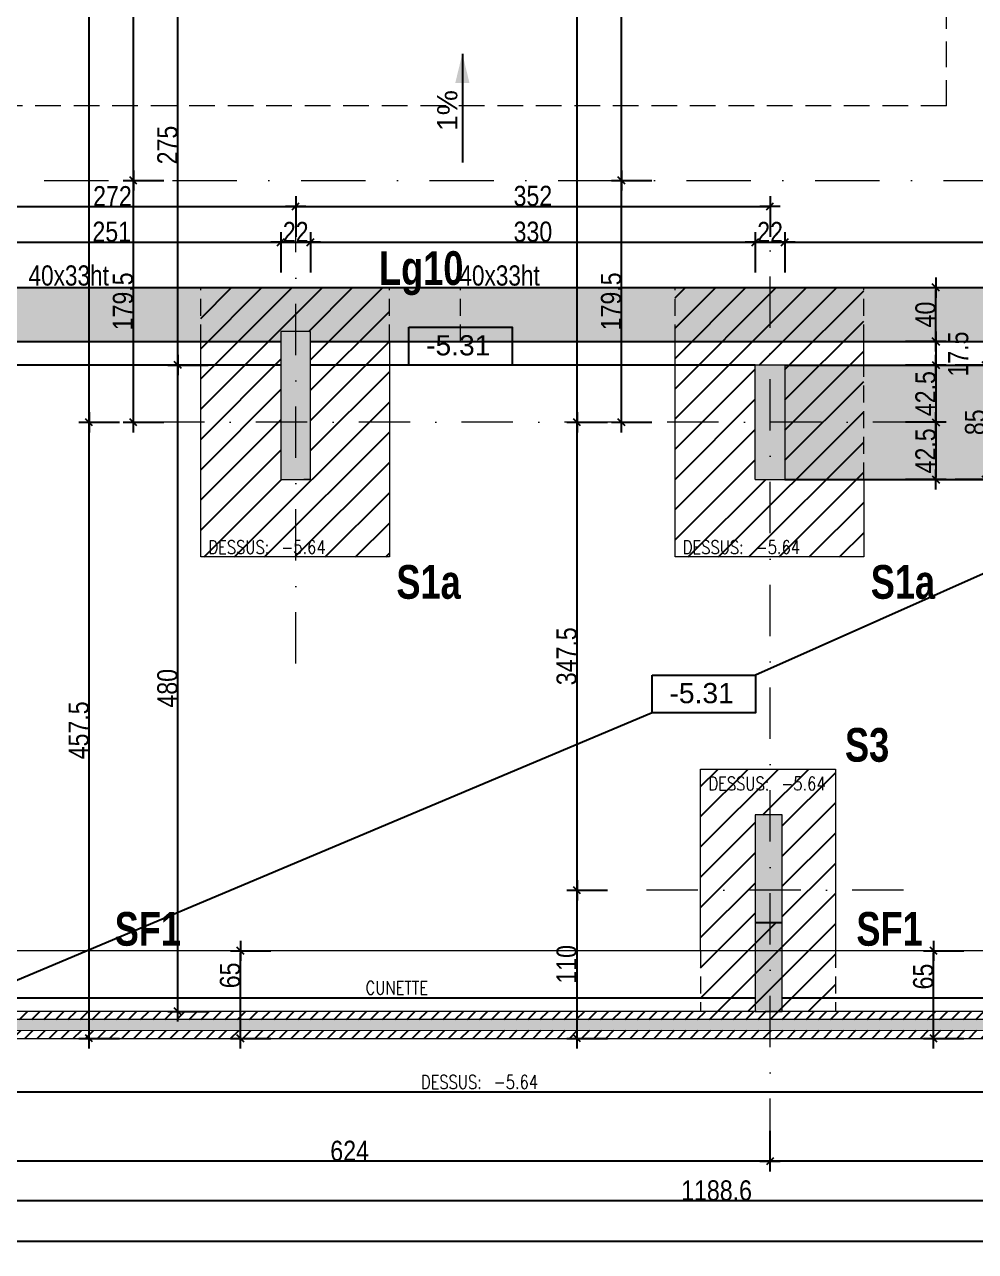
# Model space of a CAD drawing. Header units: centimetres. Extents: x -4990 to 114398, y -61489 to -12305.
# Drawn here: x 57296 to 58002, y -20945 to -20034 of the extents above; entities that cross this region are included whole.
import ezdxf
from ezdxf.enums import TextEntityAlignment as Align

# ---------------------------------------------------------------- set-up
doc = ezdxf.new("R2010")
doc.units = ezdxf.units.CM
doc.header["$LTSCALE"] = 0.5
for name, pattern in [('CACHEX2', [19.05, 12.7, -6.35]), ('TIRETPT2', [12.7, 6.35, -3.175, 0, -3.175]), ('TIRETPTX2', [50.8, 25.4, -12.7, 0, -12.7])]:
    doc.linetypes.add(name, pattern=pattern)
doc.layers.get('DEFPOINTS').update_dxf_attribs({"linetype": 'CONTINUOUS'})
for name, color, linetype in [('01_cote_gen', 4, 'CONTINUOUS'), ('01_linteaux', 2, 'CONTINUOUS'), ('01_poch_BN', 9, 'CONTINUOUS'), ('01_poch_murs', 253, 'CONTINUOUS'), ('01_poch_poteaux', 250, 'CONTINUOUS'), ('01_poch_Semelles', 253, 'CONTINUOUS'), ('01_texte', 230, 'CONTINUOUS'), ('1  Hachures_coupées', 7, 'CONTINUOUS'), ('1 Cloisons int', 7, 'CONTINUOUS'), ('1 Poutres', 7, 'CONTINUOUS'), ('AA_COTES', 2, 'CONTINUOUS')]:
    doc.layers.add(name, color=color, linetype=linetype)
for name, color, linetype, lineweight in [('01_murs_coup', 5, 'CONTINUOUS', 60), ('01_sem', 42, 'CONTINUOUS', 15), ('01_tram_axes', 2, 'TIRETPTX2', 9)]:
    doc.layers.add(name, color=color, linetype=linetype, lineweight=lineweight)
doc.styles.add('ARIAL', font='arial.ttf')
doc.styles.add('impact', font='impact.ttf')
doc.styles.add('MATTE_TXT', font='arial.ttf')
doc.styles.add('SIMPLEX1', font='SIMPLEX.shx', dxfattribs={"width": 0.8, "height": 10})
doc.styles.add('STYLE2', font='ARIALN.TTF')
doc.dimstyles.new('JB50', dxfattribs={"dimscale": 0.1, "dimtxt": 150, "dimasz": 15, "dimexe": 0.1, "dimexo": 0.1, "dimgap": 0.09, "dimtad": 1, "dimdec": 1, "dimdsep": 46, "dimtxsty": 'STYLE2', "dimblk1": 'BOND_G', "dimblk2": 'BOND_D', "dimsah": 1, "dimcen": 1.5, "dimdle": 0.01, "dimse1": 1, "dimse2": 1, "dimclrd": 4, "dimclre": 2, "dimclrt": 6, "dimazin": 2, "dimtfac": 2.333333, "dimtdec": 1, "dimtix": 1, "dimtmove": 2, "dimatfit": 3, "dimldrblk": 'BOND_G', "dimfxl": 1, "dimtolj": 1, "dimtzin": 0, "dimarcsym": 0})

# ---------------------------------------------------------------- blocks, each defined once
blk = doc.blocks.new('BOND_G')
at = {"layer": 'AA_COTES', "color": 0}
for p, q in [((0, -5), (0, 15)), ((5, 0), (-5, 0)), ((1.77, 1.77), (-1.77, -1.77))]:
    blk.add_line(p, q, dxfattribs=at)
blk = doc.blocks.new('BOND_D')
at = {"layer": 'AA_COTES', "color": 0}
for p, q in [((5, 0), (-5, 0)), ((-1.77, -1.77), (1.77, 1.77)), ((0, 5), (0, -15))]:
    blk.add_line(p, q, dxfattribs=at)
blk = doc.blocks.new('*D872')
at = {"layer": '01_cote_gen', "color": 4, "lineweight": -2, "transparency": 16777216}
blk.add_line((58402.59, -20877.97), (57851.03, -20877.97), dxfattribs=at)
at = {"layer": 'DEFPOINTS', "color": 0, "transparency": 16777216}
for p in [(58404.09, -20786.72), (57849.53, -20794.05), (57849.53, -20877.97)]:
    blk.add_point(p, dxfattribs=at)
at = {"layer": '01_cote_gen', "color": 4, "lineweight": -2, "transparency": 16777216, "xscale": 1.5, "yscale": 1.5, "zscale": 1.5, "rotation": 180}
blk.add_blockref('BOND_D', (57849.53, -20877.97), dxfattribs=at)
at = {"layer": '01_cote_gen', "color": 4, "lineweight": -2, "transparency": 16777216, "xscale": 1.5, "yscale": 1.5, "zscale": 1.5}
blk.add_blockref('BOND_G', (58404.09, -20877.97), dxfattribs=at)
at = {"layer": '01_cote_gen', "color": 6, "transparency": 16777216, "insert": (58126.81, -20870.3), "char_height": 15, "attachment_point": 5, "style": 'STYLE2'}
blk.add_mtext('\\A1;554.6', dxfattribs=at)
blk = doc.blocks.new('*D873')
at = {"layer": '01_cote_gen', "color": 4, "lineweight": -2, "transparency": 16777216}
blk.add_line((57848.03, -20877.97), (57227.03, -20877.97), dxfattribs=at)
at = {"layer": 'DEFPOINTS', "color": 0, "transparency": 16777216}
for p in [(57849.53, -20794.05), (57225.53, -20843.85), (57225.53, -20877.97)]:
    blk.add_point(p, dxfattribs=at)
at = {"layer": '01_cote_gen', "color": 4, "lineweight": -2, "transparency": 16777216, "xscale": 1.5, "yscale": 1.5, "zscale": 1.5, "rotation": 180}
blk.add_blockref('BOND_D', (57225.53, -20877.97), dxfattribs=at)
at = {"layer": '01_cote_gen', "color": 4, "lineweight": -2, "transparency": 16777216, "xscale": 1.5, "yscale": 1.5, "zscale": 1.5}
blk.add_blockref('BOND_G', (57849.53, -20877.97), dxfattribs=at)
at = {"layer": '01_cote_gen', "color": 6, "transparency": 16777216, "insert": (57537.53, -20870.3), "char_height": 15, "attachment_point": 5, "style": 'STYLE2'}
blk.add_mtext('\\A1;624', dxfattribs=at)
blk = doc.blocks.new('*D881')
at = {"layer": '01_cote_gen', "color": 4, "lineweight": -2, "transparency": 16777216}
blk.add_line((58402.59, -20907.39), (57217.03, -20907.39), dxfattribs=at)
at = {"layer": 'DEFPOINTS', "color": 0, "transparency": 16777216}
for p in [(58404.09, -20855.47), (57215.53, -20907.35), (57215.53, -20907.39)]:
    blk.add_point(p, dxfattribs=at)
at = {"layer": '01_cote_gen', "color": 4, "lineweight": -2, "transparency": 16777216, "xscale": 1.5, "yscale": 1.5, "zscale": 1.5, "rotation": 180}
blk.add_blockref('BOND_D', (57215.53, -20907.39), dxfattribs=at)
at = {"layer": '01_cote_gen', "color": 4, "lineweight": -2, "transparency": 16777216, "xscale": 1.5, "yscale": 1.5, "zscale": 1.5}
blk.add_blockref('BOND_G', (58404.09, -20907.39), dxfattribs=at)
at = {"layer": '01_cote_gen', "color": 6, "transparency": 16777216, "insert": (57809.81, -20899.72), "char_height": 15, "attachment_point": 5, "style": 'STYLE2'}
blk.add_mtext('\\A1;1188.6', dxfattribs=at)
blk = doc.blocks.new('*D883')
at = {"layer": '01_cote_gen', "color": 4, "lineweight": -2, "transparency": 16777216}
blk.add_line((58402.59, -20937.41), (55858.16, -20937.41), dxfattribs=at)
at = {"layer": 'DEFPOINTS', "color": 0, "transparency": 16777216}
for p in [(55856.66, -20855.47), (58404.09, -20855.47), (55856.66, -20937.41)]:
    blk.add_point(p, dxfattribs=at)
at = {"layer": '01_cote_gen', "color": 4, "lineweight": -2, "transparency": 16777216, "xscale": 1.5, "yscale": 1.5, "zscale": 1.5, "rotation": 180}
blk.add_blockref('BOND_D', (55856.66, -20937.41), dxfattribs=at)
at = {"layer": '01_cote_gen', "color": 4, "lineweight": -2, "transparency": 16777216, "xscale": 1.5, "yscale": 1.5, "zscale": 1.5}
blk.add_blockref('BOND_G', (58404.09, -20937.41), dxfattribs=at)
at = {"layer": '01_cote_gen', "color": 6, "transparency": 16777216, "insert": (57130.38, -20929.75), "char_height": 15, "attachment_point": 5, "style": 'STYLE2'}
blk.add_mtext('\\A1;2547.4', dxfattribs=at)
blk = doc.blocks.new('*D888')
at = {"layer": '01_cote_gen', "color": 4, "lineweight": -2, "transparency": 16777216}
blk.add_line((57227.03, -20168.94), (57496.03, -20168.94), dxfattribs=at)
at = {"layer": 'DEFPOINTS', "color": 0, "transparency": 16777216}
for p in [(57497.53, -20168.94), (57497.53, -20180.01), (57225.53, -20218.83)]:
    blk.add_point(p, dxfattribs=at)
at = {"layer": '01_cote_gen', "color": 4, "lineweight": -2, "transparency": 16777216, "xscale": 1.5, "yscale": 1.5, "zscale": 1.5, "rotation": 180}
blk.add_blockref('BOND_G', (57225.53, -20168.94), dxfattribs=at)
at = {"layer": '01_cote_gen', "color": 4, "lineweight": -2, "transparency": 16777216, "xscale": 1.5, "yscale": 1.5, "zscale": 1.5}
blk.add_blockref('BOND_D', (57497.53, -20168.94), dxfattribs=at)
at = {"layer": '01_cote_gen', "color": 6, "transparency": 16777216, "insert": (57361.53, -20161.4), "char_height": 15, "attachment_point": 5, "style": 'STYLE2'}
blk.add_mtext('\\A1;272', dxfattribs=at)
blk = doc.blocks.new('*D889')
at = {"layer": '01_cote_gen', "color": 4, "lineweight": -2, "transparency": 16777216}
blk.add_line((57499.03, -20168.94), (57848.03, -20168.94), dxfattribs=at)
at = {"layer": 'DEFPOINTS', "color": 0, "transparency": 16777216}
for p in [(57849.53, -20168.94), (57497.53, -20180.01), (57849.53, -20180.01)]:
    blk.add_point(p, dxfattribs=at)
at = {"layer": '01_cote_gen', "color": 4, "lineweight": -2, "transparency": 16777216, "xscale": 1.5, "yscale": 1.5, "zscale": 1.5, "rotation": 180}
blk.add_blockref('BOND_G', (57497.53, -20168.94), dxfattribs=at)
at = {"layer": '01_cote_gen', "color": 4, "lineweight": -2, "transparency": 16777216, "xscale": 1.5, "yscale": 1.5, "zscale": 1.5}
blk.add_blockref('BOND_D', (57849.53, -20168.94), dxfattribs=at)
at = {"layer": '01_cote_gen', "color": 6, "transparency": 16777216, "insert": (57673.53, -20161.27), "char_height": 15, "attachment_point": 5, "style": 'STYLE2'}
blk.add_mtext('\\A1;352', dxfattribs=at)
blk = doc.blocks.new('*D955')
at = {"layer": '01_cote_gen', "color": 4, "lineweight": -2, "transparency": 16777216}
blk.add_line((57344.2, -20785.23), (57344.2, -20330.73), dxfattribs=at)
at = {"layer": 'DEFPOINTS', "color": 0, "transparency": 16777216}
for p in [(57344.2, -20329.23), (57370.68, -20329.23), (57370.68, -20786.73)]:
    blk.add_point(p, dxfattribs=at)
at = {"layer": '01_cote_gen', "color": 4, "lineweight": -2, "transparency": 16777216, "xscale": 1.5, "yscale": 1.5, "zscale": 1.5}
for name, p, rotation in [('BOND_D', (57344.2, -20329.23), 90), ('BOND_G', (57344.2, -20786.73), 270)]:
    blk.add_blockref(name, p, dxfattribs=dict(at, rotation=rotation))
at = {"layer": '01_cote_gen', "color": 6, "transparency": 16777216, "insert": (57336.57, -20557.98), "char_height": 15, "attachment_point": 5, "rotation": 90, "style": 'STYLE2'}
blk.add_mtext('\\A1;457.5', dxfattribs=at)
blk = doc.blocks.new('*D956')
at = {"layer": '01_cote_gen', "color": 4, "lineweight": -2, "transparency": 16777216}
blk.add_line((57344.2, -20327.73), (57344.2, -19695.73), dxfattribs=at)
at = {"layer": 'DEFPOINTS', "color": 0, "transparency": 16777216}
for p in [(57344.2, -19694.23), (57421.36, -19694.23), (57366.7, -20329.23)]:
    blk.add_point(p, dxfattribs=at)
at = {"layer": '01_cote_gen', "color": 4, "lineweight": -2, "transparency": 16777216, "xscale": 1.5, "yscale": 1.5, "zscale": 1.5}
for name, p, rotation in [('BOND_D', (57344.2, -19694.23), 90), ('BOND_G', (57344.2, -20329.23), 270)]:
    blk.add_blockref(name, p, dxfattribs=dict(at, rotation=rotation))
at = {"layer": '01_cote_gen', "color": 6, "transparency": 16777216, "insert": (57336.54, -20011.73), "char_height": 15, "attachment_point": 5, "rotation": 90, "style": 'STYLE2'}
blk.add_mtext('\\A1;635', dxfattribs=at)
blk = doc.blocks.new('*D957')
at = {"layer": '01_cote_gen', "color": 4, "lineweight": -2, "transparency": 16777216}
blk.add_line((57377.08, -20327.73), (57377.08, -20151.22), dxfattribs=at)
at = {"layer": 'DEFPOINTS', "color": 0, "transparency": 16777216}
for p in [(57377.08, -20149.72), (57392.48, -20149.72), (57366.7, -20329.23)]:
    blk.add_point(p, dxfattribs=at)
at = {"layer": '01_cote_gen', "color": 4, "lineweight": -2, "transparency": 16777216, "xscale": 1.5, "yscale": 1.5, "zscale": 1.5}
for name, p, rotation in [('BOND_D', (57377.08, -20149.72), 90), ('BOND_G', (57377.08, -20329.23), 270)]:
    blk.add_blockref(name, p, dxfattribs=dict(at, rotation=rotation))
at = {"layer": '01_cote_gen', "color": 6, "transparency": 16777216, "insert": (57369.41, -20239.48), "char_height": 15, "attachment_point": 5, "rotation": 90, "style": 'STYLE2'}
blk.add_mtext('\\A1;179.5', dxfattribs=at)
blk = doc.blocks.new('*D958')
at = {"layer": '01_cote_gen', "color": 4, "lineweight": -2, "transparency": 16777216}
blk.add_line((57377.08, -20148.22), (57377.08, -19695.73), dxfattribs=at)
at = {"layer": 'DEFPOINTS', "color": 0, "transparency": 16777216}
for p in [(57377.08, -19694.23), (57409.88, -19694.23), (57424.55, -20149.72)]:
    blk.add_point(p, dxfattribs=at)
at = {"layer": '01_cote_gen', "color": 4, "lineweight": -2, "transparency": 16777216, "xscale": 1.5, "yscale": 1.5, "zscale": 1.5}
for name, p, rotation in [('BOND_D', (57377.08, -19694.23), 90), ('BOND_G', (57377.08, -20149.72), 270)]:
    blk.add_blockref(name, p, dxfattribs=dict(at, rotation=rotation))
at = {"layer": '01_cote_gen', "color": 6, "transparency": 16777216, "insert": (57369.44, -19921.98), "char_height": 15, "attachment_point": 5, "rotation": 90, "style": 'STYLE2'}
blk.add_mtext('\\A1;455.5', dxfattribs=at)
blk = doc.blocks.new('*D966')
at = {"layer": '01_cote_gen', "color": 4, "lineweight": -2, "transparency": 16777216}
blk.add_line((57706.3, -20785.23), (57706.3, -20678.23), dxfattribs=at)
at = {"layer": 'DEFPOINTS', "color": 0, "transparency": 16777216}
for p in [(57706.3, -20676.73), (57738.57, -20676.73), (57781.59, -20786.73)]:
    blk.add_point(p, dxfattribs=at)
at = {"layer": '01_cote_gen', "color": 4, "lineweight": -2, "transparency": 16777216, "xscale": 1.5, "yscale": 1.5, "zscale": 1.5}
for name, p, rotation in [('BOND_D', (57706.3, -20676.73), 90), ('BOND_G', (57706.3, -20786.73), 270)]:
    blk.add_blockref(name, p, dxfattribs=dict(at, rotation=rotation))
at = {"layer": '01_cote_gen', "color": 6, "transparency": 16777216, "insert": (57698.63, -20731.73), "char_height": 15, "attachment_point": 5, "rotation": 90, "style": 'STYLE2'}
blk.add_mtext('\\A1;110', dxfattribs=at)
blk = doc.blocks.new('*D967')
at = {"layer": '01_cote_gen', "color": 4, "lineweight": -2, "transparency": 16777216}
blk.add_line((57706.3, -20675.23), (57706.3, -20330.73), dxfattribs=at)
at = {"layer": 'DEFPOINTS', "color": 0, "transparency": 16777216}
for p in [(57706.3, -20329.23), (57723.03, -20329.23), (57745.74, -20676.73)]:
    blk.add_point(p, dxfattribs=at)
at = {"layer": '01_cote_gen', "color": 4, "lineweight": -2, "transparency": 16777216, "xscale": 1.5, "yscale": 1.5, "zscale": 1.5}
for name, p, rotation in [('BOND_D', (57706.3, -20329.23), 90), ('BOND_G', (57706.3, -20676.73), 270)]:
    blk.add_blockref(name, p, dxfattribs=dict(at, rotation=rotation))
at = {"layer": '01_cote_gen', "color": 6, "transparency": 16777216, "insert": (57698.63, -20502.98), "char_height": 15, "attachment_point": 5, "rotation": 90, "style": 'STYLE2'}
blk.add_mtext('\\A1;347.5', dxfattribs=at)
blk = doc.blocks.new('*D968')
at = {"layer": '01_cote_gen', "color": 4, "lineweight": -2, "transparency": 16777216}
blk.add_line((57706.3, -20327.73), (57706.3, -19695.73), dxfattribs=at)
at = {"layer": 'DEFPOINTS', "color": 0, "transparency": 16777216}
for p in [(57706.3, -19694.23), (57752.43, -19694.23), (57752.43, -20329.23)]:
    blk.add_point(p, dxfattribs=at)
at = {"layer": '01_cote_gen', "color": 4, "lineweight": -2, "transparency": 16777216, "xscale": 1.5, "yscale": 1.5, "zscale": 1.5}
for name, p, rotation in [('BOND_D', (57706.3, -19694.23), 90), ('BOND_G', (57706.3, -20329.23), 270)]:
    blk.add_blockref(name, p, dxfattribs=dict(at, rotation=rotation))
at = {"layer": '01_cote_gen', "color": 6, "transparency": 16777216, "insert": (57698.63, -20011.73), "char_height": 15, "attachment_point": 5, "rotation": 90, "style": 'STYLE2'}
blk.add_mtext('\\A1;635', dxfattribs=at)
blk = doc.blocks.new('*D969')
at = {"layer": '01_cote_gen', "color": 4, "lineweight": -2, "transparency": 16777216}
blk.add_line((57739.3, -20327.73), (57739.3, -20151.22), dxfattribs=at)
at = {"layer": 'DEFPOINTS', "color": 0, "transparency": 16777216}
for p in [(57728.37, -20149.72), (57739.3, -20149.72), (57741.49, -20329.23)]:
    blk.add_point(p, dxfattribs=at)
at = {"layer": '01_cote_gen', "color": 4, "lineweight": -2, "transparency": 16777216, "xscale": 1.5, "yscale": 1.5, "zscale": 1.5}
for name, p, rotation in [('BOND_D', (57739.3, -20149.72), 90), ('BOND_G', (57739.3, -20329.23), 270)]:
    blk.add_blockref(name, p, dxfattribs=dict(at, rotation=rotation))
at = {"layer": '01_cote_gen', "color": 6, "transparency": 16777216, "insert": (57731.64, -20239.48), "char_height": 15, "attachment_point": 5, "rotation": 90, "style": 'STYLE2'}
blk.add_mtext('\\A1;179.5', dxfattribs=at)
blk = doc.blocks.new('*D970')
at = {"layer": '01_cote_gen', "color": 4, "lineweight": -2, "transparency": 16777216}
blk.add_line((57739.3, -20148.22), (57739.3, -19695.73), dxfattribs=at)
at = {"layer": 'DEFPOINTS', "color": 0, "transparency": 16777216}
for p in [(57739.3, -19694.23), (57767.73, -19694.23), (57746.8, -20149.72)]:
    blk.add_point(p, dxfattribs=at)
at = {"layer": '01_cote_gen', "color": 4, "lineweight": -2, "transparency": 16777216, "xscale": 1.5, "yscale": 1.5, "zscale": 1.5}
for name, p, rotation in [('BOND_D', (57739.3, -19694.23), 90), ('BOND_G', (57739.3, -20149.72), 270)]:
    blk.add_blockref(name, p, dxfattribs=dict(at, rotation=rotation))
at = {"layer": '01_cote_gen', "color": 6, "transparency": 16777216, "insert": (57731.67, -19921.98), "char_height": 15, "attachment_point": 5, "rotation": 90, "style": 'STYLE2'}
blk.add_mtext('\\A1;455.5', dxfattribs=at)
blk = doc.blocks.new('*D991')
at = {"layer": '01_cote_gen', "color": 4, "lineweight": -2, "transparency": 16777216}
blk.add_line((57972.58, -20288.23), (57972.58, -20327.73), dxfattribs=at)
at = {"layer": 'DEFPOINTS', "color": 0, "transparency": 16777216}
for p in [(57988.99, -20286.73), (57963.89, -20329.23), (57972.58, -20329.23)]:
    blk.add_point(p, dxfattribs=at)
at = {"layer": '01_cote_gen', "color": 4, "lineweight": -2, "transparency": 16777216, "xscale": 1.5, "yscale": 1.5, "zscale": 1.5}
for name, p, rotation in [('BOND_G', (57972.58, -20286.73), 90), ('BOND_D', (57972.58, -20329.23), 270)]:
    blk.add_blockref(name, p, dxfattribs=dict(at, rotation=rotation))
at = {"layer": '01_cote_gen', "color": 6, "transparency": 16777216, "insert": (57964.91, -20307.98), "char_height": 15, "attachment_point": 5, "rotation": 90, "style": 'STYLE2'}
blk.add_mtext('\\A1;42.5', dxfattribs=at)
blk = doc.blocks.new('*D992')
at = {"layer": '01_cote_gen', "color": 4, "lineweight": -2, "transparency": 16777216}
blk.add_line((57972.58, -20330.73), (57972.58, -20370.23), dxfattribs=at)
at = {"layer": 'DEFPOINTS', "color": 0, "transparency": 16777216}
for p in [(57950.08, -20329.23), (57950.08, -20371.73), (57972.58, -20371.73)]:
    blk.add_point(p, dxfattribs=at)
at = {"layer": '01_cote_gen', "color": 4, "lineweight": -2, "transparency": 16777216, "xscale": 1.5, "yscale": 1.5, "zscale": 1.5}
for name, p, rotation in [('BOND_G', (57972.58, -20329.23), 90), ('BOND_D', (57972.58, -20371.73), 270)]:
    blk.add_blockref(name, p, dxfattribs=dict(at, rotation=rotation))
at = {"layer": '01_cote_gen', "color": 6, "transparency": 16777216, "insert": (57964.91, -20350.48), "char_height": 15, "attachment_point": 5, "rotation": 90, "style": 'STYLE2'}
blk.add_mtext('\\A1;42.5', dxfattribs=at)
blk = doc.blocks.new('*D994')
at = {"layer": '01_cote_gen', "color": 4, "lineweight": -2, "transparency": 16777216}
blk.add_line((58009.41, -20288.23), (58009.41, -20370.23), dxfattribs=at)
at = {"layer": 'DEFPOINTS', "color": 0, "transparency": 16777216}
for p in [(58009.41, -20286.73), (58009.41, -20371.73), (58009.41, -20371.73)]:
    blk.add_point(p, dxfattribs=at)
at = {"layer": '01_cote_gen', "color": 4, "lineweight": -2, "transparency": 16777216, "xscale": 1.5, "yscale": 1.5, "zscale": 1.5}
for name, p, rotation in [('BOND_G', (58009.41, -20286.73), 90), ('BOND_D', (58009.41, -20371.73), 270)]:
    blk.add_blockref(name, p, dxfattribs=dict(at, rotation=rotation))
at = {"layer": '01_cote_gen', "color": 6, "transparency": 16777216, "insert": (58001.74, -20329.23), "char_height": 15, "attachment_point": 5, "rotation": 90, "style": 'STYLE2'}
blk.add_mtext('\\A1;85', dxfattribs=at)
blk = doc.blocks.new('*D995')
at = {"layer": '01_cote_gen', "color": 4, "lineweight": -2, "transparency": 16777216}
blk.add_line((58009.41, -19738.23), (58009.41, -20285.23), dxfattribs=at)
at = {"layer": 'DEFPOINTS', "color": 0, "transparency": 16777216}
for p in [(58036.09, -19736.73), (58009.41, -20286.73), (58052.61, -20286.73)]:
    blk.add_point(p, dxfattribs=at)
at = {"layer": '01_cote_gen', "color": 4, "lineweight": -2, "transparency": 16777216, "xscale": 1.5, "yscale": 1.5, "zscale": 1.5}
for name, p, rotation in [('BOND_G', (58009.41, -19736.73), 90), ('BOND_D', (58009.41, -20286.73), 270)]:
    blk.add_blockref(name, p, dxfattribs=dict(at, rotation=rotation))
at = {"layer": '01_cote_gen', "color": 6, "transparency": 16777216, "insert": (58001.74, -20011.73), "char_height": 15, "attachment_point": 5, "rotation": 90, "style": 'STYLE2'}
blk.add_mtext('\\A1;550', dxfattribs=at)
blk = doc.blocks.new('*D1015')
at = {"layer": '01_cote_gen', "color": 4, "lineweight": -2, "transparency": 16777216}
blk.add_line((57237.03, -20195.52), (57485.03, -20195.52), dxfattribs=at)
at = {"layer": 'DEFPOINTS', "color": 0, "transparency": 16777216}
for p in [(57486.53, -20195.52), (57235.53, -20214.57), (57486.53, -20247.07)]:
    blk.add_point(p, dxfattribs=at)
at = {"layer": '01_cote_gen', "color": 4, "lineweight": -2, "transparency": 16777216, "xscale": 1.5, "yscale": 1.5, "zscale": 1.5, "rotation": 180}
blk.add_blockref('BOND_G', (57235.53, -20195.52), dxfattribs=at)
at = {"layer": '01_cote_gen', "color": 4, "lineweight": -2, "transparency": 16777216, "xscale": 1.5, "yscale": 1.5, "zscale": 1.5}
blk.add_blockref('BOND_D', (57486.53, -20195.52), dxfattribs=at)
at = {"layer": '01_cote_gen', "color": 6, "transparency": 16777216, "insert": (57361.03, -20187.85), "char_height": 15, "attachment_point": 5, "style": 'STYLE2'}
blk.add_mtext('\\A1;251', dxfattribs=at)
blk = doc.blocks.new('*D1016')
at = {"layer": '01_cote_gen', "color": 4, "lineweight": -2, "transparency": 16777216}
blk.add_line((57488.03, -20195.52), (57507.03, -20195.52), dxfattribs=at)
at = {"layer": 'DEFPOINTS', "color": 0, "transparency": 16777216}
for p in [(57508.53, -20195.52), (57486.53, -20247.07), (57508.53, -20247.07)]:
    blk.add_point(p, dxfattribs=at)
at = {"layer": '01_cote_gen', "color": 4, "lineweight": -2, "transparency": 16777216, "xscale": 1.5, "yscale": 1.5, "zscale": 1.5, "rotation": 180}
blk.add_blockref('BOND_G', (57486.53, -20195.52), dxfattribs=at)
at = {"layer": '01_cote_gen', "color": 4, "lineweight": -2, "transparency": 16777216, "xscale": 1.5, "yscale": 1.5, "zscale": 1.5}
blk.add_blockref('BOND_D', (57508.53, -20195.52), dxfattribs=at)
at = {"layer": '01_cote_gen', "color": 6, "transparency": 16777216, "insert": (57497.53, -20187.98), "char_height": 15, "attachment_point": 5, "style": 'STYLE2'}
blk.add_mtext('\\A1;22', dxfattribs=at)
blk = doc.blocks.new('*D1017')
at = {"layer": '01_cote_gen', "color": 4, "lineweight": -2, "transparency": 16777216}
blk.add_line((57510.03, -20195.52), (57837.03, -20195.52), dxfattribs=at)
at = {"layer": 'DEFPOINTS', "color": 0, "transparency": 16777216}
for p in [(57838.53, -20195.52), (57508.53, -20247.07), (57838.53, -20272.07)]:
    blk.add_point(p, dxfattribs=at)
at = {"layer": '01_cote_gen', "color": 4, "lineweight": -2, "transparency": 16777216, "xscale": 1.5, "yscale": 1.5, "zscale": 1.5, "rotation": 180}
blk.add_blockref('BOND_G', (57508.53, -20195.52), dxfattribs=at)
at = {"layer": '01_cote_gen', "color": 4, "lineweight": -2, "transparency": 16777216, "xscale": 1.5, "yscale": 1.5, "zscale": 1.5}
blk.add_blockref('BOND_D', (57838.53, -20195.52), dxfattribs=at)
at = {"layer": '01_cote_gen', "color": 6, "transparency": 16777216, "insert": (57673.53, -20187.85), "char_height": 15, "attachment_point": 5, "style": 'STYLE2'}
blk.add_mtext('\\A1;330', dxfattribs=at)
blk = doc.blocks.new('*D1018')
at = {"layer": '01_cote_gen', "color": 4, "lineweight": -2, "transparency": 16777216}
blk.add_line((57840.03, -20195.52), (57859.03, -20195.52), dxfattribs=at)
at = {"layer": 'DEFPOINTS', "color": 0, "transparency": 16777216}
for p in [(57860.53, -20195.52), (57838.53, -20272.07), (57860.53, -20272.92)]:
    blk.add_point(p, dxfattribs=at)
at = {"layer": '01_cote_gen', "color": 4, "lineweight": -2, "transparency": 16777216, "xscale": 1.5, "yscale": 1.5, "zscale": 1.5, "rotation": 180}
blk.add_blockref('BOND_G', (57838.53, -20195.52), dxfattribs=at)
at = {"layer": '01_cote_gen', "color": 4, "lineweight": -2, "transparency": 16777216, "xscale": 1.5, "yscale": 1.5, "zscale": 1.5}
blk.add_blockref('BOND_D', (57860.53, -20195.52), dxfattribs=at)
at = {"layer": '01_cote_gen', "color": 6, "transparency": 16777216, "insert": (57849.53, -20187.98), "char_height": 15, "attachment_point": 5, "style": 'STYLE2'}
blk.add_mtext('\\A1;22', dxfattribs=at)
blk = doc.blocks.new('*D1019')
at = {"layer": '01_cote_gen', "color": 4, "lineweight": -2, "transparency": 16777216}
blk.add_line((57862.03, -20195.52), (58352.84, -20195.52), dxfattribs=at)
at = {"layer": 'DEFPOINTS', "color": 0, "transparency": 16777216}
for p in [(58354.34, -20195.52), (58354.34, -20214.57), (57860.53, -20272.92)]:
    blk.add_point(p, dxfattribs=at)
at = {"layer": '01_cote_gen', "color": 4, "lineweight": -2, "transparency": 16777216, "xscale": 1.5, "yscale": 1.5, "zscale": 1.5, "rotation": 180}
blk.add_blockref('BOND_G', (57860.53, -20195.52), dxfattribs=at)
at = {"layer": '01_cote_gen', "color": 4, "lineweight": -2, "transparency": 16777216, "xscale": 1.5, "yscale": 1.5, "zscale": 1.5}
blk.add_blockref('BOND_D', (58354.34, -20195.52), dxfattribs=at)
at = {"layer": '01_cote_gen', "color": 6, "transparency": 16777216, "insert": (58107.44, -20187.85), "char_height": 15, "attachment_point": 5, "style": 'STYLE2'}
blk.add_mtext('\\A1;493.8', dxfattribs=at)
blk = doc.blocks.new('*D1060')
at = {"layer": '01_cote_gen', "color": 4, "lineweight": -2, "transparency": 16777216}
blk.add_line((57972.58, -20270.73), (57972.58, -20285.23), dxfattribs=at)
at = {"layer": 'DEFPOINTS', "color": 0, "transparency": 16777216}
for p in [(57983.09, -20269.23), (57972.58, -20286.73), (57983.09, -20286.73)]:
    blk.add_point(p, dxfattribs=at)
at = {"layer": '01_cote_gen', "color": 4, "lineweight": -2, "transparency": 16777216, "xscale": 1.5, "yscale": 1.5, "zscale": 1.5}
for name, p, rotation in [('BOND_G', (57972.58, -20269.23), 90), ('BOND_D', (57972.58, -20286.73), 270)]:
    blk.add_blockref(name, p, dxfattribs=dict(at, rotation=rotation))
at = {"layer": '01_cote_gen', "color": 6, "transparency": 16777216, "insert": (57989.18, -20278.59), "char_height": 15, "attachment_point": 5, "rotation": 90, "style": 'STYLE2'}
blk.add_mtext('\\A1;17.5', dxfattribs=at)
blk = doc.blocks.new('*D1061')
at = {"layer": '01_cote_gen', "color": 4, "lineweight": -2, "transparency": 16777216}
blk.add_line((57972.58, -20267.73), (57972.58, -20230.73), dxfattribs=at)
at = {"layer": 'DEFPOINTS', "color": 0, "transparency": 16777216}
for p in [(57965.08, -20229.23), (57972.58, -20229.23), (57965.08, -20269.23)]:
    blk.add_point(p, dxfattribs=at)
at = {"layer": '01_cote_gen', "color": 4, "lineweight": -2, "transparency": 16777216, "xscale": 1.5, "yscale": 1.5, "zscale": 1.5}
for name, p, rotation in [('BOND_D', (57972.58, -20229.23), 90), ('BOND_G', (57972.58, -20269.23), 270)]:
    blk.add_blockref(name, p, dxfattribs=dict(at, rotation=rotation))
at = {"layer": '01_cote_gen', "color": 6, "transparency": 16777216, "insert": (57964.91, -20249.23), "char_height": 15, "attachment_point": 5, "rotation": 90, "style": 'STYLE2'}
blk.add_mtext('\\A1;40', dxfattribs=at)
blk = doc.blocks.new('*D1066')
at = {"layer": '01_cote_gen', "color": 4, "lineweight": -2, "transparency": 16777216}
blk.add_line((57456.53, -20785.24), (57456.53, -20723.24), dxfattribs=at)
at = {"layer": 'DEFPOINTS', "color": 0, "transparency": 16777216}
for p in [(57456.53, -20721.74), (57471.56, -20721.74), (57462.82, -20786.74)]:
    blk.add_point(p, dxfattribs=at)
at = {"layer": '01_cote_gen', "color": 4, "lineweight": -2, "transparency": 16777216, "xscale": 1.5, "yscale": 1.5, "zscale": 1.5}
for name, p, rotation in [('BOND_D', (57456.53, -20721.74), 90), ('BOND_G', (57456.53, -20786.74), 270)]:
    blk.add_blockref(name, p, dxfattribs=dict(at, rotation=rotation))
at = {"layer": '01_cote_gen', "color": 6, "transparency": 16777216, "insert": (57448.86, -20739.94), "char_height": 15, "attachment_point": 5, "rotation": 90, "style": 'STYLE2'}
blk.add_mtext('\\A1;65', dxfattribs=at)
blk = doc.blocks.new('*D1067')
at = {"layer": '01_cote_gen', "color": 4, "lineweight": -2, "transparency": 16777216}
blk.add_line((57970.9, -20785.24), (57970.9, -20723.24), dxfattribs=at)
at = {"layer": 'DEFPOINTS', "color": 0, "transparency": 16777216}
for p in [(57970.9, -20721.74), (57985.94, -20721.74), (57977.2, -20786.74)]:
    blk.add_point(p, dxfattribs=at)
at = {"layer": '01_cote_gen', "color": 4, "lineweight": -2, "transparency": 16777216, "xscale": 1.5, "yscale": 1.5, "zscale": 1.5}
for name, p, rotation in [('BOND_D', (57970.9, -20721.74), 90), ('BOND_G', (57970.9, -20786.74), 270)]:
    blk.add_blockref(name, p, dxfattribs=dict(at, rotation=rotation))
at = {"layer": '01_cote_gen', "color": 6, "transparency": 16777216, "insert": (57963.24, -20740.8), "char_height": 15, "attachment_point": 5, "rotation": 90, "style": 'STYLE2'}
blk.add_mtext('\\A1;65', dxfattribs=at)
blk = doc.blocks.new('*D1586')
at = {"layer": '01_cote_gen', "color": 4, "lineweight": -2, "transparency": 16777216}
blk.add_line((57410.05, -20285.23), (57410.05, -20013.23), dxfattribs=at)
at = {"layer": 'DEFPOINTS', "color": 0, "transparency": 16777216}
for p in [(57410.05, -20011.73), (57434.33, -20011.73), (57406.77, -20286.73)]:
    blk.add_point(p, dxfattribs=at)
at = {"layer": '01_cote_gen', "color": 4, "lineweight": -2, "transparency": 16777216, "xscale": 1.5, "yscale": 1.5, "zscale": 1.5}
for name, p, rotation in [('BOND_D', (57410.05, -20011.73), 90), ('BOND_G', (57410.05, -20286.73), 270)]:
    blk.add_blockref(name, p, dxfattribs=dict(at, rotation=rotation))
at = {"layer": '01_cote_gen', "color": 6, "transparency": 16777216, "insert": (57402.39, -20123.4), "char_height": 15, "attachment_point": 5, "rotation": 90, "style": 'STYLE2'}
blk.add_mtext('\\A1;275', dxfattribs=at)
blk = doc.blocks.new('*D1588')
at = {"layer": '01_cote_gen', "color": 4, "lineweight": -2, "transparency": 16777216}
blk.add_line((57410.05, -20765.23), (57410.05, -20288.23), dxfattribs=at)
at = {"layer": 'DEFPOINTS', "color": 0, "transparency": 16777216}
for p in [(57410.05, -20286.73), (57427.01, -20286.73), (57412.59, -20766.73)]:
    blk.add_point(p, dxfattribs=at)
at = {"layer": '01_cote_gen', "color": 4, "lineweight": -2, "transparency": 16777216, "xscale": 1.5, "yscale": 1.5, "zscale": 1.5}
for name, p, rotation in [('BOND_D', (57410.05, -20286.73), 90), ('BOND_G', (57410.05, -20766.73), 270)]:
    blk.add_blockref(name, p, dxfattribs=dict(at, rotation=rotation))
at = {"layer": '01_cote_gen', "color": 6, "transparency": 16777216, "insert": (57402.39, -20526.73), "char_height": 15, "attachment_point": 5, "rotation": 90, "style": 'STYLE2'}
blk.add_mtext('\\A1;480', dxfattribs=at)

msp = doc.modelspace()

# ---------------------------------------------------------------- hatches: boundary and pattern name
at = {"layer": '01_poch_BN'}
h = msp.add_hatch(color=256, dxfattribs=at)
h.dxf.hatch_style = 1
h.paths.add_polyline_path([(57497.532, -20229.229), (57235.532, -20229.229), (57235.532, -20269.229), (57486.532, -20269.229), (57486.532, -20261.731), (57497.532, -20261.731)])
h.paths.add_polyline_path([(57849.532, -20229.229), (57497.532, -20229.229), (57497.532, -20261.731), (57508.532, -20261.731), (57508.532, -20269.229), (57849.532, -20269.229)])
h.paths.add_polyline_path([(58354.342, -20229.229), (57849.532, -20229.229), (57849.532, -20269.229), (58356.116, -20269.229)])
h.paths.add_polyline_path([(58356.892, -20286.731), (57861.381, -20286.731), (57860.532, -20287.58), (57860.532, -20371.727), (58360.661, -20371.727)])
at = {"layer": '01_poch_murs'}
h = msp.add_hatch(color=256, dxfattribs=at)
h.dxf.hatch_style = 1
h.paths.add_polyline_path([(57858.532, -20700.725), (57838.532, -20700.725), (57838.532, -20766.727), (57858.532, -20766.727)])
h = msp.add_hatch(dxfattribs=at)
h.set_pattern_fill('ANSI31', color=256, scale=2)
h.paths.add_polyline_path([(57849.532, -20766.727), (57838.532, -20766.727), (57235.532, -20766.73), (57225.532, -20766.73), (57225.532, -20772.73), (57849.532, -20772.727)])
h.paths.add_polyline_path([(57849.532, -20780.727), (57225.532, -20780.73), (57225.532, -20786.73), (57849.532, -20786.727)])
h = msp.add_hatch(dxfattribs=at)
h.set_pattern_fill('ANSI31', color=256, scale=2)
h.paths.add_polyline_path([(58378.175, -20766.724), (57858.532, -20766.727), (57849.532, -20766.727), (57849.532, -20772.727), (58378.441, -20772.724)])
h.paths.add_polyline_path([(58378.796, -20780.724), (57849.532, -20780.727), (57849.532, -20786.727), (58379.062, -20786.724)])
h = msp.add_hatch(color=256, dxfattribs=at)
h.dxf.hatch_style = 1
h.paths.add_polyline_path([(58378.441, -20772.724), (57215.532, -20772.73), (57215.532, -20780.73), (58378.796, -20780.724)])
at = {"layer": '01_poch_poteaux'}
h = msp.add_hatch(color=256, dxfattribs=at)
h.dxf.hatch_style = 1
h.paths.add_polyline_path([(57497.532, -20261.731), (57486.532, -20261.731), (57486.532, -20269.229), (57497.532, -20269.229)])
h.paths.add_polyline_path([(57508.532, -20261.731), (57497.532, -20261.731), (57497.532, -20269.229), (57508.532, -20269.229)])
h.paths.add_polyline_path([(57508.532, -20269.229), (57497.532, -20269.229), (57497.532, -20329.229), (57508.532, -20329.229)])
h.paths.add_polyline_path([(57497.532, -20269.229), (57486.532, -20269.229), (57486.532, -20286.731), (57486.532, -20329.229), (57497.532, -20329.229)])
h.paths.add_polyline_path([(57508.532, -20329.229), (57497.532, -20329.229), (57497.532, -20371.727), (57508.532, -20371.727)])
h.paths.add_polyline_path([(57497.532, -20329.229), (57486.532, -20329.229), (57486.532, -20371.727), (57497.532, -20371.727)])
h = msp.add_hatch(color=256, dxfattribs=at)
h.dxf.hatch_style = 1
h.paths.add_polyline_path([(57849.532, -20286.731), (57838.532, -20286.731), (57838.532, -20329.229), (57849.532, -20329.229)])
h.paths.add_polyline_path([(57860.532, -20286.731), (57849.532, -20286.731), (57849.532, -20329.229), (57860.532, -20329.229)])
h.paths.add_polyline_path([(57860.532, -20329.229), (57849.532, -20329.229), (57849.532, -20371.727), (57860.532, -20371.727)])
h.paths.add_polyline_path([(57849.532, -20329.229), (57838.532, -20329.229), (57838.532, -20371.727), (57849.532, -20371.727)])
h = msp.add_hatch(color=256, dxfattribs=at)
h.dxf.hatch_style = 1
h.paths.add_polyline_path([(57849.532, -20620.725), (57838.532, -20620.725), (57838.532, -20676.727), (57849.532, -20676.727)])
h.paths.add_polyline_path([(57858.532, -20620.725), (57849.532, -20620.725), (57849.532, -20676.727), (57858.532, -20676.727)])
h.paths.add_polyline_path([(57849.532, -20676.727), (57838.532, -20676.727), (57838.532, -20700.725), (57849.532, -20700.725)])
h.paths.add_polyline_path([(57858.532, -20676.727), (57849.532, -20676.727), (57849.532, -20700.725), (57858.532, -20700.725)])
at = {"layer": '01_poch_Semelles', "linetype": 'CACHEX2', "ltscale": 2}
h = msp.add_hatch(dxfattribs=at)
h.set_pattern_fill('ANSI31', color=256, scale=5)
h.paths.add_polyline_path([(57497.532, -20229.229), (57427.012, -20229.229), (57427.012, -20269.229), (57486.532, -20269.229), (57486.532, -20261.731), (57497.532, -20261.731)])
h.paths.add_polyline_path([(57567.012, -20229.229), (57497.532, -20229.229), (57497.532, -20261.731), (57508.532, -20261.731), (57508.532, -20269.229), (57567.012, -20269.229)])
h.paths.add_polyline_path([(57567.012, -20269.229), (57508.532, -20269.229), (57508.532, -20286.731), (57567.012, -20286.731)])
h.paths.add_polyline_path([(57497.532, -20261.731), (57486.532, -20261.731), (57486.532, -20269.229), (57497.532, -20269.229)], flags=17)
h.paths.add_polyline_path([(57486.532, -20269.229), (57427.012, -20269.229), (57427.012, -20286.731), (57486.532, -20286.731)])
h.paths.add_polyline_path([(57486.532, -20286.731), (57427.012, -20286.731), (57427.012, -20329.229), (57486.532, -20329.229)])
h.paths.add_polyline_path([(57567.012, -20286.731), (57508.532, -20286.731), (57508.532, -20329.229), (57567.012, -20329.229)])
h.paths.add_polyline_path([(57567.012, -20329.229), (57508.532, -20329.229), (57508.532, -20371.727), (57497.532, -20371.727), (57497.532, -20429.229), (57567.012, -20429.229)])
h.paths.add_polyline_path([(57486.532, -20329.229), (57427.012, -20329.229), (57427.012, -20429.229), (57497.532, -20429.229), (57497.532, -20371.727), (57486.532, -20371.727)])
h = msp.add_hatch(dxfattribs=at)
h.set_pattern_fill('ANSI31', color=256, scale=5)
h.paths.add_polyline_path([(57849.532, -20229.229), (57779.012, -20229.229), (57779.012, -20269.229), (57849.532, -20269.229)])
h.paths.add_polyline_path([(57919.012, -20229.229), (57849.532, -20229.229), (57849.532, -20269.229), (57919.012, -20269.229)])
h.paths.add_polyline_path([(57849.532, -20269.229), (57779.012, -20269.229), (57779.012, -20286.731), (57838.532, -20286.731), (57849.532, -20286.731)])
h.paths.add_polyline_path([(57919.012, -20269.229), (57849.532, -20269.229), (57849.532, -20286.731), (57860.532, -20286.731), (57919.012, -20286.731)])
h.paths.add_polyline_path([(57919.012, -20286.731), (57861.381, -20286.731), (57860.532, -20287.58), (57860.532, -20329.229), (57919.012, -20329.229)])
h.paths.add_polyline_path([(57838.532, -20286.731), (57779.012, -20286.731), (57779.012, -20329.229), (57838.532, -20329.229)])
h.paths.add_polyline_path([(57838.532, -20329.229), (57779.012, -20329.229), (57779.012, -20429.229), (57849.532, -20429.229), (57849.532, -20371.727), (57838.532, -20371.727)])
h.paths.add_polyline_path([(57919.012, -20329.229), (57860.532, -20329.229), (57860.532, -20371.727), (57919.012, -20371.727)])
h.paths.add_polyline_path([(57919.012, -20371.727), (57860.532, -20371.727), (57849.532, -20371.727), (57849.532, -20429.229), (57919.012, -20429.229)])
h = msp.add_hatch(dxfattribs=at)
h.set_pattern_fill('ANSI31', color=256, scale=5)
h.paths.add_polyline_path([(57898.012, -20586.727), (57849.532, -20586.727), (57849.532, -20620.725), (57858.532, -20620.725), (57858.532, -20676.727), (57898.012, -20676.727)])
h.paths.add_polyline_path([(57838.532, -20620.725), (57849.532, -20620.725), (57849.532, -20586.727), (57798.012, -20586.727), (57798.012, -20676.727), (57838.532, -20676.727)])
h.paths.add_polyline_path([(57838.532, -20676.727), (57798.012, -20676.727), (57798.012, -20721.727), (57838.532, -20721.727)])
h.paths.add_polyline_path([(57898.012, -20676.727), (57858.532, -20676.727), (57858.532, -20721.727), (57898.012, -20721.727)])
h.paths.add_polyline_path([(57898.012, -20721.727), (57858.532, -20721.727), (57858.532, -20756.727), (57898.012, -20756.727)])
h.paths.add_polyline_path([(57858.532, -20721.727), (57849.532, -20721.727), (57849.532, -20766.727), (57858.532, -20766.727)])
h.paths.add_polyline_path([(57849.532, -20721.727), (57838.532, -20721.727), (57838.532, -20766.727), (57849.532, -20766.727)])
h.paths.add_polyline_path([(57838.532, -20721.727), (57798.012, -20721.727), (57798.012, -20756.727), (57838.532, -20756.727)])
h.paths.add_polyline_path([(57838.532, -20756.727), (57798.012, -20756.727), (57798.012, -20766.727), (57838.532, -20766.727)])
h.paths.add_polyline_path([(57898.012, -20756.727), (57858.532, -20756.727), (57858.532, -20766.727), (57898.012, -20766.727)])
h.paths.add_polyline_path([(57858.532, -20700.725), (57849.532, -20700.725), (57849.532, -20721.727), (57858.532, -20721.727)])
h.paths.add_polyline_path([(57849.532, -20700.725), (57838.532, -20700.725), (57838.532, -20721.727), (57849.532, -20721.727)])

# ---------------------------------------------------------------- linework, layer by layer
at = {"layer": '01_linteaux'}
for p, q in [((57235.532, -20229.229), (58354.34, -20229.229)), ((57235.532, -20269.229), (57486.532, -20269.229)), ((57508.532, -20269.229), (58356.116, -20269.229)), ((57860.532, -20286.731), (58356.89, -20286.731)), ((57860.532, -20371.727), (58360.659, -20371.727))]:
    msp.add_line(p, q, dxfattribs=at)
at = {"layer": '01_linteaux', "linetype": 'Continuous', "lineweight": 0}
for p, q in [((57838.532, -20766.727), (57858.532, -20766.727)), ((58378.441, -20772.724), (55870.994, -20772.737)), ((55862.806, -20780.737), (58378.796, -20780.724))]:
    msp.add_line(p, q, dxfattribs=at)
at = {"layer": '01_murs_coup', "linetype": 'TIRETPT2', "lineweight": 0, "ltscale": 15}
msp.add_line((57215.532, -20149.725), (58652.48, -20149.725), dxfattribs=at)
at = {"layer": '01_murs_coup', "linetype": 'Continuous', "lineweight": 0}
for p, q in [((57508.532, -20261.731), (57486.532, -20261.731)), ((57486.532, -20261.731), (57486.532, -20286.731)), ((57838.532, -20620.725), (57838.532, -20766.727)), ((57858.532, -20620.725), (57838.532, -20620.725)), ((57858.532, -20766.727), (57858.532, -20620.725)), ((57838.532, -20766.727), (57235.532, -20766.73)), ((58378.175, -20766.724), (57858.532, -20766.727)), ((55876.67, -20786.737), (58379.062, -20786.724))]:
    msp.add_line(p, q, dxfattribs=at)
at = {"layer": '01_poch_poteaux'}
msp.add_line((57838.532, -20700.725), (57858.532, -20700.725), dxfattribs=at)
at = {"layer": '01_sem', "linetype": 'CACHEX2', "ltscale": 3}
for q in [(57980.536, -19894.229), (56180.535, -20094.229)]:
    msp.add_line((57980.536, -20094.229), q, dxfattribs=at)
at = {"layer": '01_sem', "linetype": 'CACHEX2', "ltscale": 2}
for p, q in [((57427.012, -20269.229), (57427.012, -20229.229)), ((57567.012, -20269.229), (57567.012, -20229.229)), ((57619.742, -20269.229), (57619.742, -20229.229)), ((57779.012, -20269.229), (57779.012, -20229.229)), ((57919.012, -20269.229), (57919.012, -20229.229)), ((57919.012, -20371.727), (57919.012, -20286.731)), ((57798.012, -20721.737), (57798.012, -20766.737)), ((57898.012, -20721.734), (57898.012, -20766.734)), ((57858.532, -20766.727), (57838.532, -20766.727))]:
    msp.add_line(p, q, dxfattribs=at)
at = {"layer": '01_sem'}
msp.add_line((57919.012, -20286.731), (57919.012, -20269.229), dxfattribs=at)
at = {"layer": '01_sem', "linetype": 'Continuous', "lineweight": 0}
msp.add_line((58336.122, -20721.725), (57798.012, -20721.727), dxfattribs=at)
for points in [[(57567.012, -20269.229), (57567.012, -20429.229), (57427.012, -20429.229), (57427.012, -20269.229)], [(57919.012, -20371.727), (57919.012, -20429.229), (57779.012, -20429.229), (57779.012, -20269.229)], [(57798.012, -20721.727), (57798.012, -20586.727), (57898.012, -20586.727), (57898.012, -20721.727)], [(57798.012, -20721.727), (57266.012, -20721.73)]]:
    msp.add_lwpolyline(points, dxfattribs=at)
at = {"layer": '01_texte'}
for p, q in [((57621.205, -20055.567), (57621.205, -20136.254)), ((57486.532, -20286.731), (57235.532, -20286.731)), ((57838.532, -20286.731), (57508.532, -20286.731)), ((58356.89, -20286.731), (57838.632, -20516.896)), ((57762.055, -20544.992), (57235.532, -20766.73)), ((57838.532, -20756.727), (57235.532, -20756.73)), ((58367.722, -20756.724), (57858.532, -20756.727)), ((55857.267, -20826.366), (58404.087, -20826.366))]:
    msp.add_line(p, q, dxfattribs=at)
for points in [[(57581.454, -20258.635), (57658.031, -20258.635), (57658.031, -20286.731), (57581.454, -20286.731)], [(57762.055, -20516.896), (57838.632, -20516.896), (57838.632, -20544.992), (57762.055, -20544.992)]]:
    msp.add_lwpolyline(points, close=True, dxfattribs=at)
for points in [[(57621.205, -20055.567), (57615.948, -20077.266), (57621.205, -20077.266)], [(57621.205, -20055.567), (57626.462, -20077.266), (57621.205, -20077.266)]]:
    msp.add_solid(points, dxfattribs=at)
at = {"layer": '01_tram_axes', "linetype": 'TIRETPTX2', "ltscale": 3}
for p, q in [((57497.532, -20508.242), (57497.532, -20177.17)), ((57849.532, -20869.48), (57849.532, -20177.17)), ((57963.891, -20329.229), (57374.747, -20329.229)), ((57948.56, -20676.727), (57751.497, -20676.727))]:
    msp.add_line(p, q, dxfattribs=at)
at = {"layer": '1  Hachures_coupées', "linetype": 'Continuous'}
msp.add_line((57860.532, -20287.58), (57861.381, -20286.731), dxfattribs=at)
at = {"layer": '1 Cloisons int', "color": 104, "linetype": 'Continuous', "lineweight": 0, "true_color": 0x00a429}
msp.add_line((57508.532, -20371.727), (57503.532, -20371.727), dxfattribs=at)
at = {"layer": '1 Poutres', "color": 5, "linetype": 'Continuous', "lineweight": 0}
for p, q in [((57508.532, -20371.727), (57508.532, -20261.731)), ((57486.532, -20286.731), (57486.532, -20371.727)), ((57838.532, -20371.727), (57838.532, -20286.731)), ((57860.532, -20286.731), (57838.532, -20286.731)), ((57860.532, -20286.731), (57860.532, -20371.727)), ((57486.532, -20371.727), (57508.532, -20371.727)), ((57838.532, -20371.727), (57860.532, -20371.727))]:
    msp.add_line(p, q, dxfattribs=at)

# ---------------------------------------------------------------- texts
at = {"layer": '01_texte', "style": 'ARIAL'}
msp.add_text('1%%%', height=15, rotation=90, dxfattribs=at).set_placement((57617.498, -20112.911))
at = {"layer": '01_texte'}
for s, height, style, p in [('Lg10', 25, 'impact', (57559.379, -20227.273)), ('-5.31', 15, 'ARIAL', (57594.27, -20279.575)), ('S1a', 25, 'impact', (57572.262, -20460.291)), ('S1a', 25, 'impact', (57924.262, -20460.291)), ('-5.31', 15, 'ARIAL', (57774.871, -20537.836)), ('S3 ', 25, 'impact', (57905.131, -20581.249)), ('SF1', 25, 'impact', (57363.213, -20717.891)), ('SF1', 25, 'impact', (57913.591, -20717.891))]:
    msp.add_text(s, height=height, dxfattribs=dict(at, style=style)).set_placement(p)
at = {"layer": '01_texte', "width": 0.8}
for s, height, style, p in [('40x33ht', 15, 'MATTE_TXT', (57329.09, -20232.262)), ('40x33ht', 15, 'MATTE_TXT', (57648.802, -20232.262)), ('DESSUS:', 10, 'SIMPLEX1', (57455.361, -20429.979)), ('-5.64', 10, 'SIMPLEX1', (57503.265, -20429.979)), ('DESSUS:', 10, 'SIMPLEX1', (57807.361, -20429.979)), ('-5.64', 10, 'SIMPLEX1', (57855.265, -20429.979)), ('DESSUS:', 10, 'SIMPLEX1', (57826.361, -20605.518)), ('-5.64', 10, 'SIMPLEX1', (57874.265, -20605.518)), ('DESSUS:', 10, 'SIMPLEX1', (57612.998, -20827.116)), ('-5.64', 10, 'SIMPLEX1', (57660.902, -20827.116))]:
    msp.add_text(s, height=height, dxfattribs=dict(at, style=style)).set_placement(p, align=Align.BOTTOM_CENTER)
at = {"layer": '01_texte', "style": 'SIMPLEX1', "width": 0.8}
msp.add_text('CUNETTE', height=10, dxfattribs=at).set_placement((57549.371, -20754.18))

# ---------------------------------------------------------------- dimensions: what is measured, and where the dimension line sits
at = {"layer": '01_cote_gen'}
for base, p1, p2, picture, middle in [((57344.205, -19694.229), (57366.705, -20329.229), (57421.363, -19694.229), '*D956', (57336.537, -20011.729)), ((57377.08, -19694.229), (57424.547, -20149.725), (57409.882, -19694.229), '*D958', (57369.443, -19921.977)), ((57706.296, -19694.229), (57752.425, -20329.229), (57752.425, -19694.229), '*D968', (57698.628, -20011.729)), ((57739.304, -19694.229), (57746.804, -20149.725), (57767.735, -19694.229), '*D970', (57731.667, -19921.977)), ((58009.405, -20286.731), (58036.092, -19736.727), (58052.612, -20286.731), '*D995', (58001.738, -20011.729)), ((57377.08, -20149.725), (57366.705, -20329.229), (57392.482, -20149.725), '*D957', (57369.412, -20239.477)), ((57739.304, -20149.725), (57741.491, -20329.229), (57728.368, -20149.725), '*D969', (57731.636, -20239.477)), ((57972.578, -20229.229), (57965.078, -20269.229), (57965.078, -20229.229), '*D1061', (57964.91, -20249.229)), ((57410.054, -20286.731), (57412.586, -20766.729), (57427.012, -20286.731), '*D1588', (57402.386, -20526.73)), ((57972.578, -20329.229), (57988.988, -20286.731), (57963.891, -20329.229), '*D991', (57964.91, -20307.98)), ((58009.405, -20371.727), (58009.405, -20286.731), (58009.405, -20371.727), '*D994', (58001.738, -20329.229)), ((57344.205, -20329.229), (57370.683, -20786.729), (57370.683, -20329.229), '*D955', (57336.568, -20557.979)), ((57706.296, -20329.229), (57745.736, -20676.727), (57723.028, -20329.229), '*D967', (57698.628, -20502.978)), ((57972.578, -20371.727), (57950.078, -20329.229), (57950.078, -20371.727), '*D992', (57964.91, -20350.478)), ((57706.296, -20676.727), (57781.591, -20786.727), (57738.565, -20676.727), '*D966', (57698.628, -20731.727))]:
    dim = msp.add_linear_dim(base=base, p1=p1, p2=p2, angle=90, dimstyle='JB50', dxfattribs=at)
    dim.commit()
    dim.dimension.update_dxf_attribs({"geometry": picture, "text_midpoint": middle})
for base, p1, p2, picture, middle in [((57410.054, -20011.729), (57406.773, -20286.731), (57434.332, -20011.729), '*D1586', (57402.386, -20123.401)), ((57972.578, -20286.731), (57983.09, -20269.229), (57983.09, -20286.731), '*D1060', (57989.177, -20278.587)), ((57456.527, -20721.737), (57462.824, -20786.737), (57471.559, -20721.737), '*D1066', (57448.86, -20739.942)), ((57970.905, -20721.737), (57977.202, -20786.737), (57985.937, -20721.737), '*D1067', (57963.237, -20740.799))]:
    dim = msp.add_linear_dim(base=base, p1=p1, p2=p2, angle=90, dimstyle='JB50', dxfattribs=at)
    dim.commit()
    dim.dimension.update_dxf_attribs({"geometry": picture, "text_midpoint": middle, "dimtype": 160})
for base, p1, p2, picture, middle in [((57497.532, -20168.937), (57225.532, -20218.828), (57497.532, -20180.008), '*D888', (57361.532, -20161.398)), ((57849.532, -20168.937), (57497.532, -20180.008), (57849.532, -20180.008), '*D889', (57673.532, -20161.27)), ((57486.532, -20195.522), (57235.532, -20214.571), (57486.532, -20247.073), '*D1015', (57361.032, -20187.855)), ((57508.532, -20195.522), (57486.532, -20247.073), (57508.532, -20247.073), '*D1016', (57497.532, -20187.983)), ((57838.532, -20195.522), (57508.532, -20247.073), (57838.532, -20272.073), '*D1017', (57673.532, -20187.855)), ((57860.532, -20195.522), (57838.532, -20272.073), (57860.532, -20272.922), '*D1018', (57849.532, -20187.983)), ((58354.34, -20195.522), (57860.532, -20272.922), (58354.34, -20214.571), '*D1019', (58107.436, -20187.855)), ((57849.532, -20877.968), (58404.087, -20786.724), (57849.532, -20794.046), '*D872', (58126.809, -20870.301)), ((57225.532, -20877.968), (57849.532, -20794.046), (57225.532, -20843.853), '*D873', (57537.532, -20870.301)), ((55856.665, -20937.415), (58404.087, -20855.468), (55856.665, -20855.468), '*D883', (57130.376, -20929.747)), ((57215.532, -20907.387), (58404.087, -20855.468), (57215.532, -20907.347), '*D881', (57809.809, -20899.72))]:
    dim = msp.add_linear_dim(base=base, p1=p1, p2=p2, dimstyle='JB50', dxfattribs=at)
    dim.commit()
    dim.dimension.update_dxf_attribs({"geometry": picture, "text_midpoint": middle})

doc.saveas('drawing.dxf')
